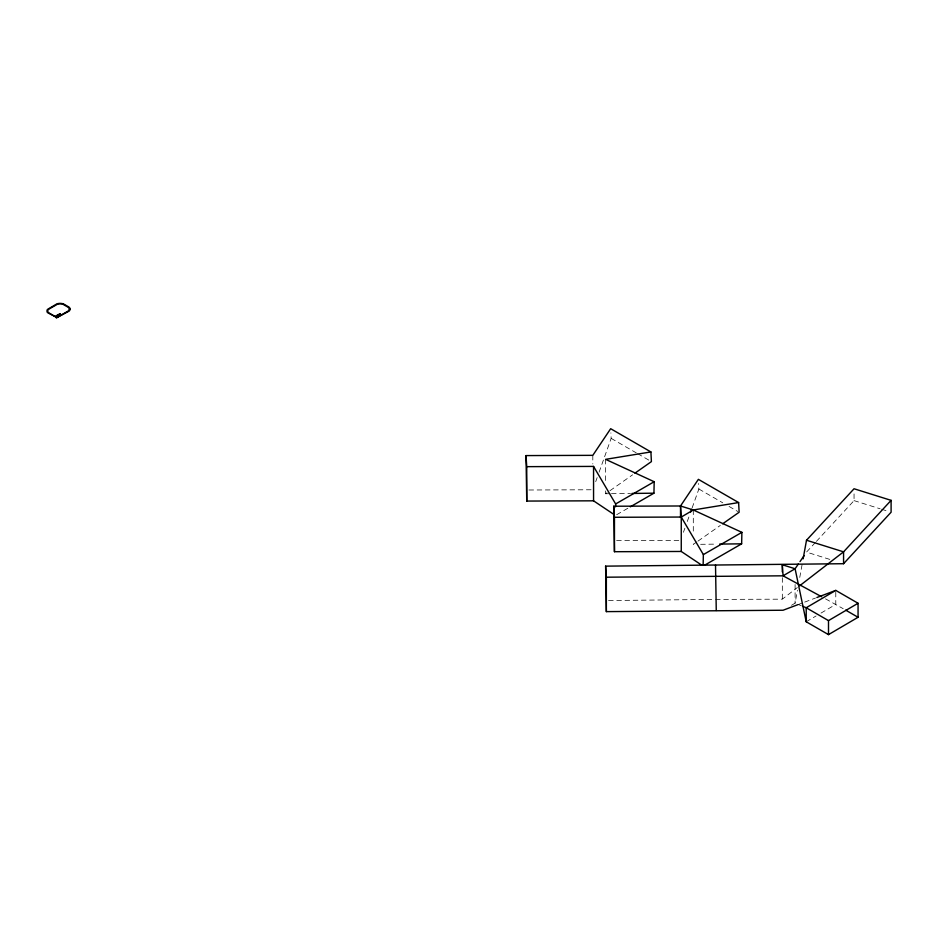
<?xml version="1.0" encoding="UTF-8"?>
<svg xmlns="http://www.w3.org/2000/svg" width="938" height="938" viewBox="0 0 938 938"><rect width="100%" height="100%" fill="white"/><g stroke="black" fill="none" stroke-linecap="round" stroke-linejoin="round"><path stroke-width="0.7" stroke-dasharray="4.69 3.52" d="M791.484 605.291L795.096 603.169L797.429 590.307M799.762 577.433L802.623 561.698M595.712 481.651L597.166 477.594M599.089 472.189L611.166 438.374L610.884 432.852M683.415 532.28L684.869 528.223M687.284 521.469L689.7 514.704M692.115 507.95L698.869 489.015L698.587 483.48M815.427 542.457L806.504 552.107L829.837 559.411M816.412 541.378L854.049 500.622L854.049 492.708M715.518 599.417L782.327 599.171L797.347 587.563M605.596 490.891L605.596 493.763L632.611 474.804M696.817 541.93L693.299 544.403L693.299 541.531M698.001 541.097L720.314 525.432M806.211 621.765L816.072 615.985M820.996 613.089L835.781 604.412L835.781 590.401M616.653 514.716L629.081 507.54M797.933 604.647L803.338 602.606M804.687 602.102L815.509 598.034M605.596 493.763L609.981 493.716M611.447 493.693L630.5 493.47M700.627 544.31L716.738 544.122M608.551 600.531L714.053 599.429M528.915 489.999L592.816 489.765M616.618 540.628L680.519 540.394M854.049 500.622L880.125 508.783M881.497 509.217L888.356 511.362M798.801 604.705L801.275 605.714M825.499 598.831L843.203 608.703M611.166 438.374L636.316 452.902M637.582 453.629L650.151 460.886M698.869 489.015L722.764 502.815M729.049 506.438L737.854 511.527M795.096 584.526L795.096 603.169M782.327 577.667L782.327 599.171M693.299 509.979L693.299 532.925M605.596 459.35L605.596 483.727M592.816 455.34L592.816 463.947"/><path stroke-width="1.41" d="M615.586 506.837L615.645 503.964L593.555 466.409L526.746 466.655L526.007 455.587L592.816 455.34L610.673 428.701L650.913 451.94L651.406 461.613L634.967 473.151M630.324 506.825L653.938 493.189L654.185 481.722L605.596 459.35L650.913 451.94M703.148 564.641L703.359 554.604L681.258 517.049L680.519 505.981L698.376 479.341L738.628 502.569L739.121 512.254L722.67 523.791M704.356 565.356L741.641 543.829L741.888 532.35L693.299 509.979L680.519 505.981L613.722 506.227L614.46 551.708L681.258 551.462L701.905 565.262M803.139 558.837L806.504 540.241L854.049 488.757L891.1 500.353L891.1 512.218L843.567 563.715L605.62 566.142L606.358 611.623L783.066 610.239L797.933 604.647M690.661 512.007L691.634 509.299M798.355 563.996L795.096 568.756L783.066 575.815L606.358 577.198L605.62 566.142M799.985 561.628L804.065 555.683M891.1 500.353L843.567 551.849L799.657 585.781M613.722 506.227L614.46 517.284L681.258 517.049L693.299 509.979L738.628 502.569M782.327 571.922L782.327 564.758L795.096 568.756L806.211 621.765L828.5 634.627L858.059 617.274L858.059 603.263L835.781 590.401L806.211 607.754L802.506 606.229M828.5 634.627L828.5 620.616L858.059 603.263M615.645 503.964L654.185 481.722M703.359 554.604L741.888 532.35M816.857 597.518L835.781 590.401M631.966 493.447L653.938 493.189M719.669 544.087L741.641 543.829M526.007 455.587L526.746 501.068L593.555 500.822L614.191 514.622M806.504 540.241L843.567 551.849L843.567 563.715M821.641 596.744L783.066 575.815L782.327 564.758M845.677 610.134L858.059 617.274M828.5 620.616L806.211 607.754L806.211 621.765M715.518 565.004L716.257 610.486M681.258 517.049L681.258 551.462M680.519 505.981L680.519 517.459M614.46 517.284L614.46 551.708M606.358 577.198L606.358 611.623M593.555 466.409L593.555 500.822M526.746 466.655L526.746 501.068M70.08 309.118L69.834 310.173A5.98 3.447 0 0 1 69.095 311.123L56.327 317.912L68.392 310.865A5.311 3.072 0 0 0 69.049 310.044L69.049 308.215A5.042 2.908 0 0 0 68.38 307.406L63.092 304.358A5.018 2.896 0 0 0 61.709 303.982L60.677 303.865A5.734 3.306 0 0 0 59.071 303.912L58.566 303.982A4.96 2.861 0 0 0 57.183 304.358L48.612 309.306A5.018 2.896 0 0 0 47.826 310.396L47.826 311.639A5.077 2.931 0 0 0 48.624 312.729L55.87 316.985L47.627 312.682A5.816 3.353 0 0 1 47.017 311.721L47.017 310.314A5.769 3.33 0 0 1 47.604 309.341L56.737 303.959A5.734 3.306 0 0 1 58.332 303.525L58.906 303.443A6.566 3.799 0 0 1 60.759 303.396L61.943 303.525A5.792 3.342 0 0 1 63.55 303.959L69.072 307.148A5.734 3.306 0 0 1 69.822 308.074L70.08 309.118M56.503 315.508L55.928 315.848L57.464 316.059L56.503 315.508M58.097 314.593L57.523 314.922L59.059 315.145L58.097 314.593M59.692 313.667L59.117 314.007L60.653 314.218L59.692 313.667"/></g></svg>
